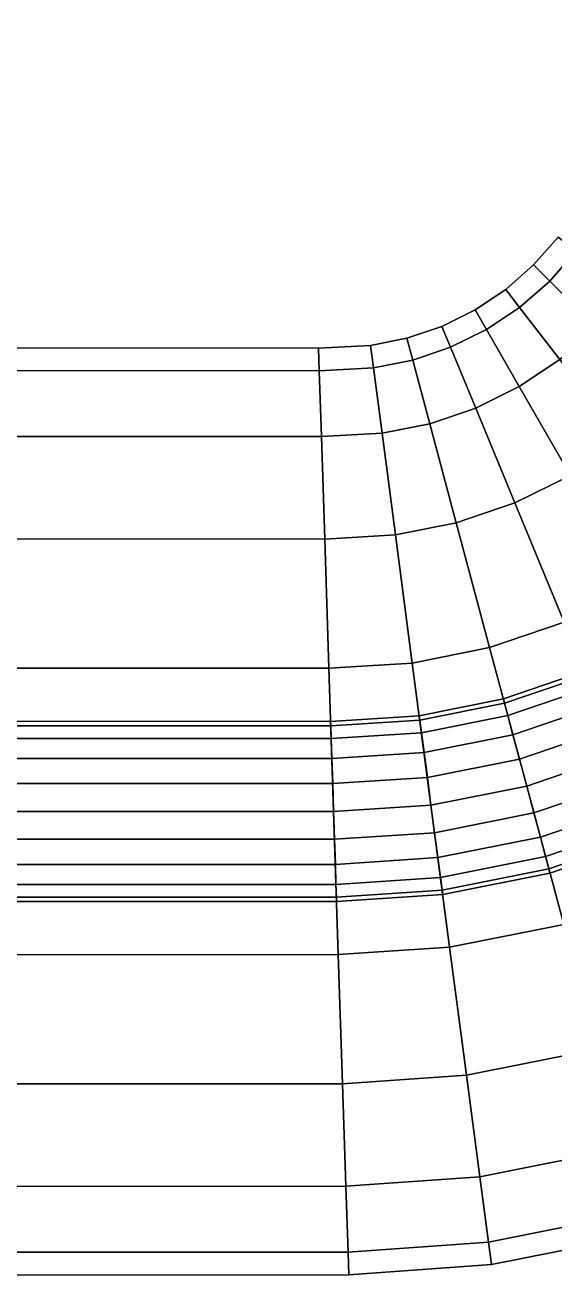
# Model space of a CAD drawing. Extents: x 91537 to 98524, y 82085 to 85415.
# Drawn here: x 93367.3 to 93509.1, y 82084.9 to 82419.6 of the extents above; entities that cross this region are included whole.
import ezdxf

# ---------------------------------------------------------------- set-up
doc = ezdxf.new("R2010")
doc.units = 0
doc.header["$LTSCALE"] = 20
for name, color, linetype in [('CENTERLINE', 7, 'CONTINUOUS'), ('INSULATION', 254, 'CONTINUOUS'), ('PIPE-SPOOL1', 5, 'CONTINUOUS')]:
    doc.layers.add(name, color=color, linetype=linetype)

msp = doc.modelspace()

# ---------------------------------------------------------------- linework, layer by layer
at = {"layer": 'CENTERLINE'}
msp.add_polyline3d([(91628, 82209, 4450), (93450, 82209, 4450), (93476.1052, 82210.711, 4450), (93501.7638, 82215.8148, 4450), (93526.5367, 82224.2241, 4450), (93550, 82235.7949, 4450), (93571.7523, 82250.3293, 4450), (93591.4214, 82267.5786, 4450), (93608.6707, 82287.2477, 4450), (93623.2051, 82309, 4450), (93634.7759, 82332.4633, 4450), (93643.1852, 82357.2362, 4450), (93648.289, 82382.8948, 4450), (93650, 82409, 4450), (93650, 84391, 4450)], dxfattribs=at)
at = {"layer": 'INSULATION'}
for points in [[(93503.634, 82355.366, 4450), (93507.9307, 82351.0693, 4488.3645), (93514.9965, 82359.1264, 4488.3645), (93510.1759, 82362.8254, 4450)], [(93507.9307, 82351.0693, 4411.6355), (93503.634, 82355.366, 4450), (93510.1759, 82362.8254, 4450), (93514.9965, 82359.1264, 4411.6355)], [(93507.9307, 82351.0693, 4488.3645), (93520.3999, 82338.6001, 4522.9735), (93528.9867, 82348.3914, 4522.9735), (93514.9965, 82359.1264, 4488.3645)], [(93520.3999, 82338.6001, 4377.0265), (93507.9307, 82351.0693, 4411.6355), (93514.9965, 82359.1264, 4411.6355), (93528.9867, 82348.3914, 4377.0265)], [(93496.1746, 82348.8241, 4450), (93499.8736, 82344.0035, 4488.3645), (93507.9307, 82351.0693, 4488.3645), (93503.634, 82355.366, 4450)], [(93499.8736, 82344.0035, 4411.6355), (93496.1746, 82348.8241, 4450), (93503.634, 82355.366, 4450), (93507.9307, 82351.0693, 4411.6355)], [(93487.925, 82343.312, 4450), (93490.9632, 82338.0497, 4488.3645), (93499.8736, 82344.0035, 4488.3645), (93496.1746, 82348.8241, 4450)], [(93490.9632, 82338.0497, 4411.6355), (93487.925, 82343.312, 4450), (93496.1746, 82348.8241, 4450), (93499.8736, 82344.0035, 4411.6355)], [(93499.8736, 82344.0035, 4488.3645), (93510.6086, 82330.0133, 4522.9735), (93520.3999, 82338.6001, 4522.9735), (93507.9307, 82351.0693, 4488.3645)], [(93510.6086, 82330.0133, 4377.0265), (93499.8736, 82344.0035, 4411.6355), (93507.9307, 82351.0693, 4411.6355), (93520.3999, 82338.6001, 4377.0265)], [(93479.0265, 82338.9237, 4450), (93481.3519, 82333.3099, 4488.3645), (93490.9632, 82338.0497, 4488.3645), (93487.925, 82343.312, 4450)], [(93481.3519, 82333.3099, 4411.6355), (93479.0265, 82338.9237, 4450), (93487.925, 82343.312, 4450), (93490.9632, 82338.0497, 4411.6355)], [(93490.9632, 82338.0497, 4488.3645), (93499.7803, 82322.778, 4522.9735), (93510.6086, 82330.0133, 4522.9735), (93499.8736, 82344.0035, 4488.3645)], [(93499.7803, 82322.778, 4377.0265), (93490.9632, 82338.0497, 4411.6355), (93499.8736, 82344.0035, 4411.6355), (93510.6086, 82330.0133, 4377.0265)], [(93469.6314, 82335.7345, 4450), (93471.2041, 82329.8652, 4488.3645), (93481.3519, 82333.3099, 4488.3645), (93479.0265, 82338.9237, 4450)], [(93471.2041, 82329.8652, 4411.6355), (93469.6314, 82335.7345, 4450), (93479.0265, 82338.9237, 4450), (93481.3519, 82333.3099, 4411.6355)], [(93481.3519, 82333.3099, 4488.3645), (93488.1002, 82317.0181, 4522.9735), (93499.7803, 82322.778, 4522.9735), (93490.9632, 82338.0497, 4488.3645)], [(93488.1002, 82317.0181, 4377.0265), (93481.3519, 82333.3099, 4411.6355), (93490.9632, 82338.0497, 4411.6355), (93499.7803, 82322.778, 4377.0265)], [(93459.9004, 82333.7989, 4450), (93460.6935, 82327.7746, 4488.3645), (93471.2041, 82329.8652, 4488.3645), (93469.6314, 82335.7345, 4450)], [(93460.6935, 82327.7746, 4411.6355), (93459.9004, 82333.7989, 4450), (93469.6314, 82335.7345, 4450), (93471.2041, 82329.8652, 4411.6355)], [(91628, 82333.15, 4450), (91628, 82327.0737, 4488.3645), (93446.1367, 82327.0104, 4488.3645), (93445.9379, 82333.0835, 4450)], [(91628, 82327.0737, 4411.6355), (91628, 82333.15, 4450), (93445.9379, 82333.0835, 4450), (93446.1367, 82327.0104, 4411.6355)], [(93445.9379, 82333.0835, 4450), (93446.1367, 82327.0104, 4488.3645), (93460.6935, 82327.7746, 4488.3645), (93459.9004, 82333.7989, 4450)], [(93446.1367, 82327.0104, 4411.6355), (93445.9379, 82333.0835, 4450), (93459.9004, 82333.7989, 4450), (93460.6935, 82327.7746, 4411.6355)], [(93471.2041, 82329.8652, 4488.3645), (93475.7682, 82312.8319, 4522.9735), (93488.1002, 82317.0181, 4522.9735), (93481.3519, 82333.3099, 4488.3645)], [(93475.7682, 82312.8319, 4377.0265), (93471.2041, 82329.8652, 4411.6355), (93481.3519, 82333.3099, 4411.6355), (93488.1002, 82317.0181, 4377.0265)], [(93446.1367, 82327.0104, 4488.3645), (93446.7137, 82309.3857, 4522.9735), (93462.9953, 82310.2912, 4522.9735), (93460.6935, 82327.7746, 4488.3645)], [(93446.7137, 82309.3857, 4377.0265), (93446.1367, 82327.0104, 4411.6355), (93460.6935, 82327.7746, 4411.6355), (93462.9953, 82310.2912, 4377.0265)], [(93460.6935, 82327.7746, 4488.3645), (93462.9953, 82310.2912, 4522.9735), (93475.7682, 82312.8319, 4522.9735), (93471.2041, 82329.8652, 4488.3645)], [(93462.9953, 82310.2912, 4377.0265), (93460.6935, 82327.7746, 4411.6355), (93471.2041, 82329.8652, 4411.6355), (93475.7682, 82312.8319, 4377.0265)], [(93499.7803, 82322.778, 4522.9735), (93513.5132, 82298.9919, 4550.4395), (93527.3288, 82308.2231, 4550.4395), (93510.6086, 82330.0133, 4522.9735)], [(93513.5132, 82298.9919, 4349.5605), (93499.7803, 82322.778, 4377.0265), (93510.6086, 82330.0133, 4377.0265), (93527.3288, 82308.2231, 4349.5605)], [(91628, 82327.0737, 4488.3645), (91628, 82309.4395, 4522.9735), (93446.7137, 82309.3857, 4522.9735), (93446.1367, 82327.0104, 4488.3645)], [(91628, 82309.4395, 4377.0265), (91628, 82327.0737, 4411.6355), (93446.1367, 82327.0104, 4411.6355), (93446.7137, 82309.3857, 4377.0265)], [(93488.1002, 82317.0181, 4522.9735), (93498.6109, 82291.6429, 4550.4395), (93513.5132, 82298.9919, 4550.4395), (93499.7803, 82322.778, 4522.9735)], [(93498.6109, 82291.6429, 4349.5605), (93488.1002, 82317.0181, 4377.0265), (93499.7803, 82322.778, 4377.0265), (93513.5132, 82298.9919, 4349.5605)], [(93475.7682, 82312.8319, 4522.9735), (93482.8769, 82286.3019, 4550.4395), (93498.6109, 82291.6429, 4550.4395), (93488.1002, 82317.0181, 4522.9735)], [(93482.8769, 82286.3019, 4349.5605), (93475.7682, 82312.8319, 4377.0265), (93488.1002, 82317.0181, 4377.0265), (93498.6109, 82291.6429, 4349.5605)], [(93462.9953, 82310.2912, 4522.9735), (93466.5803, 82283.0603, 4550.4395), (93482.8769, 82286.3019, 4550.4395), (93475.7682, 82312.8319, 4522.9735)], [(93466.5803, 82283.0603, 4349.5605), (93462.9953, 82310.2912, 4377.0265), (93475.7682, 82312.8319, 4377.0265), (93482.8769, 82286.3019, 4349.5605)], [(91628, 82309.4395, 4522.9735), (91628, 82281.9735, 4550.4395), (93447.6124, 82281.9345, 4550.4395), (93446.7137, 82309.3857, 4522.9735)], [(91628, 82281.9735, 4349.5605), (91628, 82309.4395, 4377.0265), (93446.7137, 82309.3857, 4377.0265), (93447.6124, 82281.9345, 4349.5605)], [(93446.7137, 82309.3857, 4522.9735), (93447.6124, 82281.9345, 4550.4395), (93466.5803, 82283.0603, 4550.4395), (93462.9953, 82310.2912, 4522.9735)], [(93447.6124, 82281.9345, 4349.5605), (93446.7137, 82309.3857, 4377.0265), (93462.9953, 82310.2912, 4377.0265), (93466.5803, 82283.0603, 4349.5605)], [(93498.6109, 82291.6429, 4550.4395), (93511.8552, 82259.6682, 4568.0737), (93530.8178, 82269.0195, 4568.0737), (93513.5132, 82298.9919, 4550.4395)], [(93511.8552, 82259.6682, 4331.9263), (93498.6109, 82291.6429, 4349.5605), (93513.5132, 82298.9919, 4349.5605), (93530.8178, 82269.0195, 4331.9263)], [(93482.8769, 82286.3019, 4550.4395), (93491.8344, 82252.8721, 4568.0737), (93511.8552, 82259.6682, 4568.0737), (93498.6109, 82291.6429, 4550.4395)], [(93491.8344, 82252.8721, 4331.9263), (93482.8769, 82286.3019, 4349.5605), (93498.6109, 82291.6429, 4349.5605), (93511.8552, 82259.6682, 4331.9263)], [(93466.5803, 82283.0603, 4550.4395), (93471.0977, 82248.7473, 4568.0737), (93491.8344, 82252.8721, 4568.0737), (93482.8769, 82286.3019, 4550.4395)], [(93471.0977, 82248.7473, 4331.9263), (93466.5803, 82283.0603, 4349.5605), (93482.8769, 82286.3019, 4349.5605), (93491.8344, 82252.8721, 4331.9263)], [(91628, 82281.9735, 4550.4395), (91628, 82247.3645, 4568.0737), (93448.7448, 82247.3439, 4568.0737), (93447.6124, 82281.9345, 4550.4395)], [(91628, 82247.3645, 4331.9263), (91628, 82281.9735, 4349.5605), (93447.6124, 82281.9345, 4349.5605), (93448.7448, 82247.3439, 4331.9263)], [(93447.6124, 82281.9345, 4550.4395), (93448.7448, 82247.3439, 4568.0737), (93471.0977, 82248.7473, 4568.0737), (93466.5803, 82283.0603, 4550.4395)], [(93448.7448, 82247.3439, 4331.9263), (93447.6124, 82281.9345, 4349.5605), (93466.5803, 82283.0603, 4349.5605), (93471.0977, 82248.7473, 4331.9263)], [(93491.8344, 82252.8721, 4568.0737), (93501.7638, 82215.8148, 4574.15), (93526.5367, 82224.2241, 4574.15), (93511.8552, 82259.6682, 4568.0737)], [(93501.7638, 82215.8148, 4325.85), (93491.8344, 82252.8721, 4331.9263), (93511.8552, 82259.6682, 4331.9263), (93526.5367, 82224.2241, 4325.85)], [(93471.0977, 82248.7473, 4568.0737), (93476.1052, 82210.711, 4574.15), (93501.7638, 82215.8148, 4574.15), (93491.8344, 82252.8721, 4568.0737)], [(93476.1052, 82210.711, 4325.85), (93471.0977, 82248.7473, 4331.9263), (93491.8344, 82252.8721, 4331.9263), (93501.7638, 82215.8148, 4325.85)], [(91628, 82247.3645, 4568.0737), (91628, 82209, 4574.15), (93450, 82209, 4574.15), (93448.7448, 82247.3439, 4568.0737)], [(91628, 82209, 4325.85), (91628, 82247.3645, 4331.9263), (93448.7448, 82247.3439, 4331.9263), (93450, 82209, 4325.85)], [(93448.7448, 82247.3439, 4568.0737), (93450, 82209, 4574.15), (93476.1052, 82210.711, 4574.15), (93471.0977, 82248.7473, 4568.0737)], [(93450, 82209, 4325.85), (93448.7448, 82247.3439, 4331.9263), (93471.0977, 82248.7473, 4331.9263), (93476.1052, 82210.711, 4325.85)], [(93501.7638, 82215.8148, 4574.15), (93511.6933, 82178.7576, 4568.0737), (93541.2181, 82188.78, 4568.0737), (93526.5367, 82224.2241, 4574.15)], [(93511.6933, 82178.7576, 4331.9263), (93501.7638, 82215.8148, 4325.85), (93526.5367, 82224.2241, 4325.85), (93541.2181, 82188.78, 4331.9263)], [(93476.1052, 82210.711, 4574.15), (93481.1128, 82172.6748, 4568.0737), (93511.6933, 82178.7576, 4568.0737), (93501.7638, 82215.8148, 4574.15)], [(93481.1128, 82172.6748, 4331.9263), (93476.1052, 82210.711, 4325.85), (93501.7638, 82215.8148, 4325.85), (93511.6933, 82178.7576, 4331.9263)], [(93450, 82209, 4574.15), (93451.2552, 82170.6561, 4568.0737), (93481.1128, 82172.6748, 4568.0737), (93476.1052, 82210.711, 4574.15)], [(93451.2552, 82170.6561, 4331.9263), (93450, 82209, 4325.85), (93476.1052, 82210.711, 4325.85), (93481.1128, 82172.6748, 4331.9263)], [(91628, 82209, 4574.15), (91628, 82170.6355, 4568.0737), (93451.2552, 82170.6561, 4568.0737), (93450, 82209, 4574.15)], [(91628, 82170.6355, 4331.9263), (91628, 82209, 4325.85), (93450, 82209, 4325.85), (93451.2552, 82170.6561, 4331.9263)], [(93481.1128, 82172.6748, 4568.0737), (93485.6302, 82138.3618, 4550.4395), (93520.6508, 82145.3278, 4550.4395), (93511.6933, 82178.7576, 4568.0737)], [(93485.6302, 82138.3618, 4349.5605), (93481.1128, 82172.6748, 4331.9263), (93511.6933, 82178.7576, 4331.9263), (93520.6508, 82145.3278, 4349.5605)], [(91628, 82170.6355, 4568.0737), (91628, 82136.0265, 4550.4395), (93452.3876, 82136.0655, 4550.4395), (93451.2552, 82170.6561, 4568.0737)], [(91628, 82136.0265, 4349.5605), (91628, 82170.6355, 4331.9263), (93451.2552, 82170.6561, 4331.9263), (93452.3876, 82136.0655, 4349.5605)], [(93451.2552, 82170.6561, 4568.0737), (93452.3876, 82136.0655, 4550.4395), (93485.6302, 82138.3618, 4550.4395), (93481.1128, 82172.6748, 4568.0737)], [(93452.3876, 82136.0655, 4349.5605), (93451.2552, 82170.6561, 4331.9263), (93481.1128, 82172.6748, 4331.9263), (93485.6302, 82138.3618, 4349.5605)], [(93485.6302, 82138.3618, 4550.4395), (93489.2152, 82111.1308, 4522.9735), (93527.7595, 82118.7978, 4522.9735), (93520.6508, 82145.3278, 4550.4395)], [(93489.2152, 82111.1308, 4377.0265), (93485.6302, 82138.3618, 4349.5605), (93520.6508, 82145.3278, 4349.5605), (93527.7595, 82118.7978, 4377.0265)], [(93452.3876, 82136.0655, 4550.4395), (93453.2863, 82108.6143, 4522.9735), (93489.2152, 82111.1308, 4522.9735), (93485.6302, 82138.3618, 4550.4395)], [(93453.2863, 82108.6143, 4377.0265), (93452.3876, 82136.0655, 4349.5605), (93485.6302, 82138.3618, 4349.5605), (93489.2152, 82111.1308, 4377.0265)], [(91628, 82136.0265, 4550.4395), (91628, 82108.5605, 4522.9735), (93453.2863, 82108.6143, 4522.9735), (93452.3876, 82136.0655, 4550.4395)], [(91628, 82108.5605, 4377.0265), (91628, 82136.0265, 4349.5605), (93452.3876, 82136.0655, 4349.5605), (93453.2863, 82108.6143, 4377.0265)], [(93489.2152, 82111.1308, 4522.9735), (93491.5169, 82093.6475, 4488.3645), (93532.3235, 82101.7644, 4488.3645), (93527.7595, 82118.7978, 4522.9735)], [(93491.5169, 82093.6475, 4411.6355), (93489.2152, 82111.1308, 4377.0265), (93527.7595, 82118.7978, 4377.0265), (93532.3235, 82101.7644, 4411.6355)], [(93453.2863, 82108.6143, 4522.9735), (93453.8633, 82090.9896, 4488.3645), (93491.5169, 82093.6475, 4488.3645), (93489.2152, 82111.1308, 4522.9735)], [(93453.8633, 82090.9896, 4411.6355), (93453.2863, 82108.6143, 4377.0265), (93489.2152, 82111.1308, 4377.0265), (93491.5169, 82093.6475, 4411.6355)], [(91628, 82108.5605, 4522.9735), (91628, 82090.9263, 4488.3645), (93453.8633, 82090.9896, 4488.3645), (93453.2863, 82108.6143, 4522.9735)], [(91628, 82090.9263, 4411.6355), (91628, 82108.5605, 4377.0265), (93453.2863, 82108.6143, 4377.0265), (93453.8633, 82090.9896, 4411.6355)], [(93491.5169, 82093.6475, 4488.3645), (93492.3101, 82087.6231, 4450), (93533.8962, 82095.8951, 4450), (93532.3235, 82101.7644, 4488.3645)], [(93492.3101, 82087.6231, 4450), (93491.5169, 82093.6475, 4411.6355), (93532.3235, 82101.7644, 4411.6355), (93533.8962, 82095.8951, 4450)], [(93453.8633, 82090.9896, 4488.3645), (93454.0621, 82084.9165, 4450), (93492.3101, 82087.6231, 4450), (93491.5169, 82093.6475, 4488.3645)], [(93454.0621, 82084.9165, 4450), (93453.8633, 82090.9896, 4411.6355), (93491.5169, 82093.6475, 4411.6355), (93492.3101, 82087.6231, 4450)], [(91628, 82090.9263, 4488.3645), (91628, 82084.85, 4450), (93454.0621, 82084.9165, 4450), (93453.8633, 82090.9896, 4488.3645)], [(91628, 82084.85, 4450), (91628, 82090.9263, 4411.6355), (93453.8633, 82090.9896, 4411.6355), (93454.0621, 82084.9165, 4450)]]:
    msp.add_3dface(points, dxfattribs=at)
at = {"layer": 'PIPE-SPOOL1'}
for points in [[(93495.5133, 82239.1419, 4450), (93495.8192, 82238.0002, 4457.4628), (93517.7472, 82245.4438, 4457.4628), (93517.2949, 82246.5358, 4450)], [(93495.8192, 82238.0002, 4442.5372), (93495.5133, 82239.1419, 4450), (93517.2949, 82246.5358, 4450), (93517.7472, 82245.4438, 4442.5372)], [(93495.8192, 82238.0002, 4457.4628), (93496.7071, 82234.6869, 4464.195), (93519.0599, 82242.2746, 4464.195), (93517.7472, 82245.4438, 4457.4628)], [(93496.7071, 82234.6869, 4435.805), (93495.8192, 82238.0002, 4442.5372), (93517.7472, 82245.4438, 4442.5372), (93519.0599, 82242.2746, 4435.805)], [(93496.7071, 82234.6869, 4464.195), (93498.0899, 82229.5262, 4469.5378), (93521.1045, 82237.3386, 4469.5378), (93519.0599, 82242.2746, 4464.195)], [(93498.0899, 82229.5262, 4430.4622), (93496.7071, 82234.6869, 4435.805), (93519.0599, 82242.2746, 4435.805), (93521.1045, 82237.3386, 4430.4622)], [(93472.953, 82234.6544, 4450), (93473.1073, 82233.4825, 4457.4628), (93495.8192, 82238.0002, 4457.4628), (93495.5133, 82239.1419, 4450)], [(93473.1073, 82233.4825, 4442.5372), (93472.953, 82234.6544, 4450), (93495.5133, 82239.1419, 4450), (93495.8192, 82238.0002, 4442.5372)], [(93473.1073, 82233.4825, 4457.4628), (93473.555, 82230.0816, 4464.195), (93496.7071, 82234.6869, 4464.195), (93495.8192, 82238.0002, 4457.4628)], [(93473.555, 82230.0816, 4435.805), (93473.1073, 82233.4825, 4442.5372), (93495.8192, 82238.0002, 4442.5372), (93496.7071, 82234.6869, 4435.805)], [(93498.0899, 82229.5262, 4469.5378), (93499.8323, 82223.0233, 4472.968), (93523.6808, 82231.1188, 4472.968), (93521.1045, 82237.3386, 4469.5378)], [(93499.8323, 82223.0233, 4427.032), (93498.0899, 82229.5262, 4430.4622), (93521.1045, 82237.3386, 4430.4622), (93523.6808, 82231.1188, 4427.032)], [(93449.2098, 82233.1371, 4450), (93449.2485, 82231.9557, 4457.4628), (93473.1073, 82233.4825, 4457.4628), (93472.953, 82234.6544, 4450)], [(93449.2485, 82231.9557, 4442.5372), (93449.2098, 82233.1371, 4450), (93472.953, 82234.6544, 4450), (93473.1073, 82233.4825, 4442.5372)], [(93473.555, 82230.0816, 4464.195), (93474.2524, 82224.7846, 4469.5378), (93498.0899, 82229.5262, 4469.5378), (93496.7071, 82234.6869, 4464.195)], [(93474.2524, 82224.7846, 4430.4622), (93473.555, 82230.0816, 4435.805), (93496.7071, 82234.6869, 4435.805), (93498.0899, 82229.5262, 4430.4622)], [(91628, 82233.15, 4450), (91628, 82231.968, 4457.4628), (93449.2485, 82231.9557, 4457.4628), (93449.2098, 82233.1371, 4450)], [(91628, 82231.968, 4442.5372), (91628, 82233.15, 4450), (93449.2098, 82233.1371, 4450), (93449.2485, 82231.9557, 4442.5372)], [(91628, 82231.968, 4457.4628), (91628, 82228.5378, 4464.195), (93449.3607, 82228.5273, 4464.195), (93449.2485, 82231.9557, 4457.4628)], [(91628, 82228.5378, 4435.805), (91628, 82231.968, 4442.5372), (93449.2485, 82231.9557, 4442.5372), (93449.3607, 82228.5273, 4435.805)], [(93449.2485, 82231.9557, 4457.4628), (93449.3607, 82228.5273, 4464.195), (93473.555, 82230.0816, 4464.195), (93473.1073, 82233.4825, 4457.4628)], [(93449.3607, 82228.5273, 4435.805), (93449.2485, 82231.9557, 4442.5372), (93473.1073, 82233.4825, 4442.5372), (93473.555, 82230.0816, 4435.805)], [(93499.8323, 82223.0233, 4472.968), (93501.7638, 82215.8148, 4474.15), (93526.5367, 82224.2241, 4474.15), (93523.6808, 82231.1188, 4472.968)], [(93501.7638, 82215.8148, 4425.85), (93499.8323, 82223.0233, 4427.032), (93523.6808, 82231.1188, 4427.032), (93526.5367, 82224.2241, 4425.85)], [(91628, 82228.5378, 4464.195), (91628, 82223.195, 4469.5378), (93449.5356, 82223.1874, 4469.5378), (93449.3607, 82228.5273, 4464.195)], [(91628, 82223.195, 4430.4622), (91628, 82228.5378, 4435.805), (93449.3607, 82228.5273, 4435.805), (93449.5356, 82223.1874, 4430.4622)], [(93449.3607, 82228.5273, 4464.195), (93449.5356, 82223.1874, 4469.5378), (93474.2524, 82224.7846, 4469.5378), (93473.555, 82230.0816, 4464.195)], [(93449.5356, 82223.1874, 4430.4622), (93449.3607, 82228.5273, 4435.805), (93473.555, 82230.0816, 4435.805), (93474.2524, 82224.7846, 4430.4622)], [(93474.2524, 82224.7846, 4469.5378), (93475.1312, 82218.1099, 4472.968), (93499.8323, 82223.0233, 4472.968), (93498.0899, 82229.5262, 4469.5378)], [(93475.1312, 82218.1099, 4427.032), (93474.2524, 82224.7846, 4430.4622), (93498.0899, 82229.5262, 4430.4622), (93499.8323, 82223.0233, 4427.032)], [(93449.5356, 82223.1874, 4469.5378), (93449.7558, 82216.4588, 4472.968), (93475.1312, 82218.1099, 4472.968), (93474.2524, 82224.7846, 4469.5378)], [(93449.7558, 82216.4588, 4427.032), (93449.5356, 82223.1874, 4430.4622), (93474.2524, 82224.7846, 4430.4622), (93475.1312, 82218.1099, 4427.032)], [(93501.7638, 82215.8148, 4474.15), (93503.6953, 82208.6064, 4472.968), (93529.3926, 82217.3294, 4472.968), (93526.5367, 82224.2241, 4474.15)], [(93503.6953, 82208.6064, 4427.032), (93501.7638, 82215.8148, 4425.85), (93526.5367, 82224.2241, 4425.85), (93529.3926, 82217.3294, 4427.032)], [(91628, 82223.195, 4469.5378), (91628, 82216.4628, 4472.968), (93449.7558, 82216.4588, 4472.968), (93449.5356, 82223.1874, 4469.5378)], [(91628, 82216.4628, 4427.032), (91628, 82223.195, 4430.4622), (93449.5356, 82223.1874, 4430.4622), (93449.7558, 82216.4588, 4427.032)], [(93475.1312, 82218.1099, 4472.968), (93476.1052, 82210.711, 4474.15), (93501.7638, 82215.8148, 4474.15), (93499.8323, 82223.0233, 4472.968)], [(93476.1052, 82210.711, 4425.85), (93475.1312, 82218.1099, 4427.032), (93499.8323, 82223.0233, 4427.032), (93501.7638, 82215.8148, 4425.85)], [(93449.7558, 82216.4588, 4472.968), (93450, 82209, 4474.15), (93476.1052, 82210.711, 4474.15), (93475.1312, 82218.1099, 4472.968)], [(93450, 82209, 4425.85), (93449.7558, 82216.4588, 4427.032), (93475.1312, 82218.1099, 4427.032), (93476.1052, 82210.711, 4425.85)], [(93503.6953, 82208.6064, 4472.968), (93505.4377, 82202.1035, 4469.5378), (93531.9689, 82211.1096, 4469.5378), (93529.3926, 82217.3294, 4472.968)], [(93505.4377, 82202.1035, 4430.4622), (93503.6953, 82208.6064, 4427.032), (93529.3926, 82217.3294, 4427.032), (93531.9689, 82211.1096, 4430.4622)], [(91628, 82216.4628, 4472.968), (91628, 82209, 4474.15), (93450, 82209, 4474.15), (93449.7558, 82216.4588, 4472.968)], [(91628, 82209, 4425.85), (91628, 82216.4628, 4427.032), (93449.7558, 82216.4588, 4427.032), (93450, 82209, 4425.85)], [(93476.1052, 82210.711, 4474.15), (93477.0793, 82203.3121, 4472.968), (93503.6953, 82208.6064, 4472.968), (93501.7638, 82215.8148, 4474.15)], [(93477.0793, 82203.3121, 4427.032), (93476.1052, 82210.711, 4425.85), (93501.7638, 82215.8148, 4425.85), (93503.6953, 82208.6064, 4427.032)], [(93450, 82209, 4474.15), (93450.2442, 82201.5412, 4472.968), (93477.0793, 82203.3121, 4472.968), (93476.1052, 82210.711, 4474.15)], [(93450.2442, 82201.5412, 4427.032), (93450, 82209, 4425.85), (93476.1052, 82210.711, 4425.85), (93477.0793, 82203.3121, 4427.032)], [(93505.4377, 82202.1035, 4469.5378), (93506.8206, 82196.9428, 4464.195), (93534.0135, 82206.1736, 4464.195), (93531.9689, 82211.1096, 4469.5378)], [(93506.8206, 82196.9428, 4435.805), (93505.4377, 82202.1035, 4430.4622), (93531.9689, 82211.1096, 4430.4622), (93534.0135, 82206.1736, 4435.805)], [(91628, 82209, 4474.15), (91628, 82201.5372, 4472.968), (93450.2442, 82201.5412, 4472.968), (93450, 82209, 4474.15)], [(91628, 82201.5372, 4427.032), (91628, 82209, 4425.85), (93450, 82209, 4425.85), (93450.2442, 82201.5412, 4427.032)], [(93477.0793, 82203.3121, 4472.968), (93477.9581, 82196.6375, 4469.5378), (93505.4377, 82202.1035, 4469.5378), (93503.6953, 82208.6064, 4472.968)], [(93477.9581, 82196.6375, 4430.4622), (93477.0793, 82203.3121, 4427.032), (93503.6953, 82208.6064, 4427.032), (93505.4377, 82202.1035, 4430.4622)], [(93506.8206, 82196.9428, 4464.195), (93507.7084, 82193.6294, 4457.4628), (93535.3262, 82203.0044, 4457.4628), (93534.0135, 82206.1736, 4464.195)], [(93507.7084, 82193.6294, 4442.5372), (93506.8206, 82196.9428, 4435.805), (93534.0135, 82206.1736, 4435.805), (93535.3262, 82203.0044, 4442.5372)], [(91628, 82201.5372, 4472.968), (91628, 82194.805, 4469.5378), (93450.4644, 82194.8126, 4469.5378), (93450.2442, 82201.5412, 4472.968)], [(91628, 82194.805, 4430.4622), (91628, 82201.5372, 4427.032), (93450.2442, 82201.5412, 4427.032), (93450.4644, 82194.8126, 4430.4622)], [(93450.2442, 82201.5412, 4472.968), (93450.4644, 82194.8126, 4469.5378), (93477.9581, 82196.6375, 4469.5378), (93477.0793, 82203.3121, 4472.968)], [(93450.4644, 82194.8126, 4430.4622), (93450.2442, 82201.5412, 4427.032), (93477.0793, 82203.3121, 4427.032), (93477.9581, 82196.6375, 4430.4622)], [(93477.9581, 82196.6375, 4469.5378), (93478.6554, 82191.3404, 4464.195), (93506.8206, 82196.9428, 4464.195), (93505.4377, 82202.1035, 4469.5378)], [(93478.6554, 82191.3404, 4435.805), (93477.9581, 82196.6375, 4430.4622), (93505.4377, 82202.1035, 4430.4622), (93506.8206, 82196.9428, 4435.805)], [(93507.7084, 82193.6294, 4457.4628), (93508.0143, 82192.4877, 4450), (93535.7785, 82201.9124, 4450), (93535.3262, 82203.0044, 4457.4628)], [(93508.0143, 82192.4877, 4450), (93507.7084, 82193.6294, 4442.5372), (93535.3262, 82203.0044, 4442.5372), (93535.7785, 82201.9124, 4450)], [(91628, 82194.805, 4469.5378), (91628, 82189.4622, 4464.195), (93450.6393, 82189.4727, 4464.195), (93450.4644, 82194.8126, 4469.5378)], [(91628, 82189.4622, 4435.805), (91628, 82194.805, 4430.4622), (93450.4644, 82194.8126, 4430.4622), (93450.6393, 82189.4727, 4435.805)], [(93450.4644, 82194.8126, 4469.5378), (93450.6393, 82189.4727, 4464.195), (93478.6554, 82191.3404, 4464.195), (93477.9581, 82196.6375, 4469.5378)], [(93450.6393, 82189.4727, 4435.805), (93450.4644, 82194.8126, 4430.4622), (93477.9581, 82196.6375, 4430.4622), (93478.6554, 82191.3404, 4435.805)], [(93478.6554, 82191.3404, 4464.195), (93479.1032, 82187.9395, 4457.4628), (93507.7084, 82193.6294, 4457.4628), (93506.8206, 82196.9428, 4464.195)], [(93479.1032, 82187.9395, 4442.5372), (93478.6554, 82191.3404, 4435.805), (93506.8206, 82196.9428, 4435.805), (93507.7084, 82193.6294, 4442.5372)], [(93450.6393, 82189.4727, 4464.195), (93450.7515, 82186.0443, 4457.4628), (93479.1032, 82187.9395, 4457.4628), (93478.6554, 82191.3404, 4464.195)], [(93450.7515, 82186.0443, 4442.5372), (93450.6393, 82189.4727, 4435.805), (93478.6554, 82191.3404, 4435.805), (93479.1032, 82187.9395, 4442.5372)], [(93479.1032, 82187.9395, 4457.4628), (93479.2574, 82186.7676, 4450), (93508.0143, 82192.4877, 4450), (93507.7084, 82193.6294, 4457.4628)], [(93479.2574, 82186.7676, 4450), (93479.1032, 82187.9395, 4442.5372), (93507.7084, 82193.6294, 4442.5372), (93508.0143, 82192.4877, 4450)], [(91628, 82189.4622, 4464.195), (91628, 82186.032, 4457.4628), (93450.7515, 82186.0443, 4457.4628), (93450.6393, 82189.4727, 4464.195)], [(91628, 82186.032, 4442.5372), (91628, 82189.4622, 4435.805), (93450.6393, 82189.4727, 4435.805), (93450.7515, 82186.0443, 4442.5372)], [(93450.7515, 82186.0443, 4457.4628), (93450.7902, 82184.8629, 4450), (93479.2574, 82186.7676, 4450), (93479.1032, 82187.9395, 4457.4628)], [(93450.7902, 82184.8629, 4450), (93450.7515, 82186.0443, 4442.5372), (93479.1032, 82187.9395, 4442.5372), (93479.2574, 82186.7676, 4450)], [(91628, 82186.032, 4457.4628), (91628, 82184.85, 4450), (93450.7902, 82184.8629, 4450), (93450.7515, 82186.0443, 4457.4628)], [(91628, 82184.85, 4450), (91628, 82186.032, 4442.5372), (93450.7515, 82186.0443, 4442.5372), (93450.7902, 82184.8629, 4450)]]:
    msp.add_3dface(points, dxfattribs=at)

doc.saveas('drawing.dxf')
